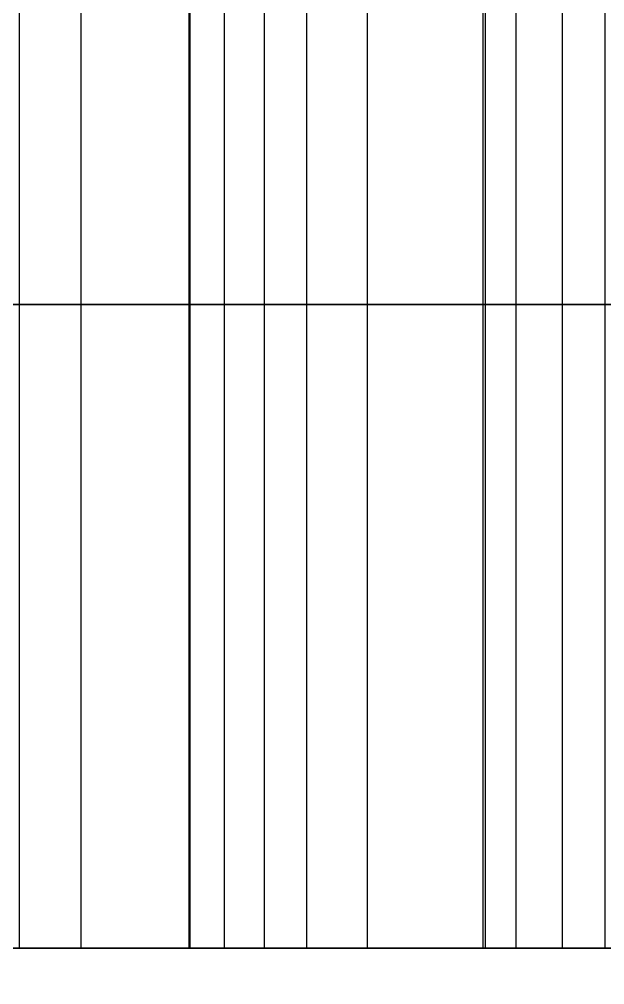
# Model space of a CAD drawing. Extents: x -60 to 60, y -153 to -30.
# Drawn here: x -42.686 to -39.956, y -90.171 to -85.672 of the extents above; entities that cross this region are included whole.
import ezdxf

# ---------------------------------------------------------------- set-up
doc = ezdxf.new("R2010")
doc.units = 0
doc.layers.add('Cut051006', color=7, linetype='CONTINUOUS')

msp = doc.modelspace()

# ---------------------------------------------------------------- linework, layer by layer
at = {"layer": 'Cut051006'}
for p, q in [((-42.6857, -84, 94.964), (-42.6857, -87, 94.964)), ((-42.6857, -84, 94.964), (-42.6857, -87, 94.964)), ((-42.6857, -84, 19.6856), (-42.6857, -87, 19.6856)), ((-42.6857, -84, 19.6856), (-42.6857, -87, 19.6856)), ((-42.3985, -84, 94.8293), (-42.3985, -87, 94.8293)), ((-42.3985, -84, 94.8293), (-42.3985, -87, 94.8293)), ((-42.3985, -84, 19.8204), (-42.3985, -87, 19.8204)), ((-42.3985, -84, 19.8204), (-42.3985, -87, 19.8204)), ((-41.8949, -84, 95.8423), (-41.8949, -87, 95.8423)), ((-41.8949, -84, 95.8423), (-41.8949, -87, 95.8423)), ((-41.8949, -84, 18.8074), (-41.8949, -87, 18.8074)), ((-41.8949, -84, 18.8074), (-41.8949, -87, 18.8074)), ((-41.8906, -84, 96.041), (-41.8906, -87, 96.041)), ((-41.8906, -84, 96.041), (-41.8906, -87, 96.041)), ((-41.8906, -84, 18.6086), (-41.8906, -87, 18.6086)), ((-41.8906, -84, 18.6086), (-41.8906, -87, 18.6086)), ((-41.7308, -84, 95.5708), (-41.7308, -87, 95.5708)), ((-41.7308, -84, 95.5708), (-41.7308, -87, 95.5708)), ((-41.7308, -84, 19.0789), (-41.7308, -87, 19.0789)), ((-41.7308, -84, 19.0789), (-41.7308, -87, 19.0789)), ((-41.544, -84, 96.4127), (-41.544, -87, 96.4127)), ((-41.544, -84, 96.4127), (-41.544, -87, 96.4127)), ((-41.544, -84, 18.237), (-41.544, -87, 18.237)), ((-41.544, -84, 18.237), (-41.544, -87, 18.237)), ((-41.3461, -84, 96.4308), (-41.3461, -87, 96.4308)), ((-41.3461, -84, 96.4308), (-41.3461, -87, 96.4308)), ((-41.3461, -84, 18.2189), (-41.3461, -87, 18.2189)), ((-41.3461, -84, 18.2189), (-41.3461, -87, 18.2189)), ((-41.0638, -84, 96.2861), (-41.0638, -87, 96.2861)), ((-41.0638, -84, 96.2861), (-41.0638, -87, 96.2861)), ((-41.0638, -84, 18.3636), (-41.0638, -87, 18.3636)), ((-41.0638, -84, 18.3636), (-41.0638, -87, 18.3636)), ((-40.5251, -84, 97.2809), (-40.5251, -87, 97.2809)), ((-40.5251, -84, 97.2809), (-40.5251, -87, 97.2809)), ((-40.5251, -84, 17.3687), (-40.5251, -87, 17.3687)), ((-40.5251, -84, 17.3687), (-40.5251, -87, 17.3687)), ((-40.5139, -84, 97.4794), (-40.5139, -87, 97.4794)), ((-40.5139, -84, 97.4794), (-40.5139, -87, 97.4794)), ((-40.5139, -84, 17.1703), (-40.5139, -87, 17.1703)), ((-40.5139, -84, 17.1703), (-40.5139, -87, 17.1703)), ((-40.3707, -84, 97.0039), (-40.3707, -87, 97.0039)), ((-40.3707, -84, 97.0039), (-40.3707, -87, 97.0039)), ((-40.3707, -84, 17.6458), (-40.3707, -87, 17.6458)), ((-40.3707, -84, 17.6458), (-40.3707, -87, 17.6458)), ((-40.1546, -84, 97.8387), (-40.1546, -87, 97.8387)), ((-40.1546, -84, 97.8387), (-40.1546, -87, 97.8387)), ((-40.1546, -84, 16.811), (-40.1546, -87, 16.811)), ((-40.1546, -84, 16.811), (-40.1546, -87, 16.811)), ((-39.9561, -84, 97.85), (-39.9561, -87, 97.85)), ((-39.9561, -84, 97.85), (-39.9561, -87, 97.85)), ((-39.9561, -84, 16.7997), (-39.9561, -87, 16.7997)), ((-39.9561, -84, 16.7997), (-39.9561, -87, 16.7997)), ((-42.6857, -87, 94.964), (-42.6857, -90, 94.964)), ((-42.6857, -87, 94.964), (-42.6857, -90, 94.964)), ((-42.6857, -87, 19.6856), (-42.6857, -90, 19.6856)), ((-42.6857, -87, 19.6856), (-42.6857, -90, 19.6856)), ((-42.3985, -87, 94.8293), (-42.3985, -90, 94.8293)), ((-42.3985, -87, 94.8293), (-42.3985, -90, 94.8293)), ((-42.3985, -87, 19.8204), (-42.3985, -90, 19.8204)), ((-42.3985, -87, 19.8204), (-42.3985, -90, 19.8204)), ((-41.8949, -87, 95.8423), (-41.8949, -90, 95.8423)), ((-41.8949, -87, 95.8423), (-41.8949, -90, 95.8423)), ((-41.8949, -87, 18.8074), (-41.8949, -90, 18.8074)), ((-41.8949, -87, 18.8074), (-41.8949, -90, 18.8074)), ((-41.8906, -87, 96.041), (-41.8906, -90, 96.041)), ((-41.8906, -87, 96.041), (-41.8906, -90, 96.041)), ((-41.8906, -87, 18.6086), (-41.8906, -90, 18.6086)), ((-41.8906, -87, 18.6086), (-41.8906, -90, 18.6086)), ((-41.7308, -87, 95.5708), (-41.7308, -90, 95.5708)), ((-41.7308, -87, 95.5708), (-41.7308, -90, 95.5708)), ((-41.7308, -87, 19.0789), (-41.7308, -90, 19.0789)), ((-41.7308, -87, 19.0789), (-41.7308, -90, 19.0789)), ((-41.544, -87, 96.4127), (-41.544, -90, 96.4127)), ((-41.544, -87, 96.4127), (-41.544, -90, 96.4127)), ((-41.544, -87, 18.237), (-41.544, -90, 18.237)), ((-41.544, -87, 18.237), (-41.544, -90, 18.237)), ((-41.3461, -87, 96.4308), (-41.3461, -90, 96.4308)), ((-41.3461, -87, 96.4308), (-41.3461, -90, 96.4308)), ((-41.3461, -87, 18.2189), (-41.3461, -90, 18.2189)), ((-41.3461, -87, 18.2189), (-41.3461, -90, 18.2189)), ((-41.0638, -87, 96.2861), (-41.0638, -90, 96.2861)), ((-41.0638, -87, 96.2861), (-41.0638, -90, 96.2861)), ((-41.0638, -87, 18.3636), (-41.0638, -90, 18.3636)), ((-41.0638, -87, 18.3636), (-41.0638, -90, 18.3636)), ((-40.5251, -87, 97.2809), (-40.5251, -90, 97.2809)), ((-40.5251, -87, 97.2809), (-40.5251, -90, 97.2809)), ((-40.5251, -87, 17.3687), (-40.5251, -90, 17.3687)), ((-40.5251, -87, 17.3687), (-40.5251, -90, 17.3687)), ((-40.5139, -87, 97.4794), (-40.5139, -90, 97.4794)), ((-40.5139, -87, 97.4794), (-40.5139, -90, 97.4794)), ((-40.5139, -87, 17.1703), (-40.5139, -90, 17.1703)), ((-40.5139, -87, 17.1703), (-40.5139, -90, 17.1703)), ((-40.3707, -87, 97.0039), (-40.3707, -90, 97.0039)), ((-40.3707, -87, 97.0039), (-40.3707, -90, 97.0039)), ((-40.3707, -87, 17.6458), (-40.3707, -90, 17.6458)), ((-40.3707, -87, 17.6458), (-40.3707, -90, 17.6458)), ((-40.1546, -87, 97.8387), (-40.1546, -90, 97.8387)), ((-40.1546, -87, 97.8387), (-40.1546, -90, 97.8387)), ((-40.1546, -87, 16.811), (-40.1546, -90, 16.811)), ((-40.1546, -87, 16.811), (-40.1546, -90, 16.811)), ((-39.9561, -87, 97.85), (-39.9561, -90, 97.85)), ((-39.9561, -87, 97.85), (-39.9561, -90, 97.85)), ((-39.9561, -87, 16.7997), (-39.9561, -90, 16.7997)), ((-39.9561, -87, 16.7997), (-39.9561, -90, 16.7997))]:
    msp.add_line(p, q, dxfattribs=at)
for centre in [(0, -90), (0, -90), (0, -93), (0, -93)]:
    msp.add_circle(centre, 60, dxfattribs=at)
for points, degree, knots in [([(-42.6857, -87, 94.964), (-42.7293, -87, 94.9944), (-42.789, -87, 94.9889), (-42.8482, -87, 94.9793), (-42.8829, -87, 94.939)], 2, [0, 0, 0, 0.724386, 0.724386, 1.44877, 1.44877, 1.44877]), ([(-42.8829, -87, 19.7107), (-42.8482, -87, 19.6704), (-42.789, -87, 19.6608), (-42.7293, -87, 19.6552), (-42.6857, -87, 19.6856)], 2, [0, 0, 0, 0.724386, 0.724386, 1.44877, 1.44877, 1.44877]), ([(-42.6857, -87, 94.964), (-42.7293, -87, 94.9944), (-42.789, -87, 94.9889), (-42.8482, -87, 94.9793), (-42.8829, -87, 94.939)], 2, [0, 0, 0, 0.724386, 0.724386, 1.44877, 1.44877, 1.44877]), ([(-42.8829, -87, 19.7107), (-42.8482, -87, 19.6704), (-42.789, -87, 19.6608), (-42.7293, -87, 19.6552), (-42.6857, -87, 19.6856)], 2, [0, 0, 0, 0.724386, 0.724386, 1.44877, 1.44877, 1.44877]), ([(-42.6857, -87, 94.964), (-42.7293, -87, 94.9944), (-42.789, -87, 94.9889), (-42.8482, -87, 94.9793), (-42.8829, -87, 94.939)], 2, [0, 0, 0, 0.724386, 0.724386, 1.44877, 1.44877, 1.44877]), ([(-42.8829, -87, 19.7107), (-42.8482, -87, 19.6704), (-42.789, -87, 19.6608), (-42.7293, -87, 19.6552), (-42.6857, -87, 19.6856)], 2, [0, 0, 0, 0.724386, 0.724386, 1.44877, 1.44877, 1.44877]), ([(-42.6857, -87, 94.964), (-42.7293, -87, 94.9944), (-42.789, -87, 94.9889), (-42.8482, -87, 94.9793), (-42.8829, -87, 94.939)], 2, [0, 0, 0, 0.724386, 0.724386, 1.44877, 1.44877, 1.44877]), ([(-42.8829, -87, 19.7107), (-42.8482, -87, 19.6704), (-42.789, -87, 19.6608), (-42.7293, -87, 19.6552), (-42.6857, -87, 19.6856)], 2, [0, 0, 0, 0.724386, 0.724386, 1.44877, 1.44877, 1.44877]), ([(-41.7308, -87, 95.5708), (-41.6997, -87, 95.4941), (-41.6814, -87, 95.3973), (-41.6949, -87, 95.2923), (-41.7076, -87, 95.1879), (-41.7549, -87, 95.0773), (-41.8329, -87, 94.9914), (-41.9102, -87, 94.9048), (-42.0153, -87, 94.8462), (-42.1178, -87, 94.8226), (-42.2207, -87, 94.7983), (-42.319, -87, 94.8063), (-42.3985, -87, 94.8293)], 3, [0, 0, 0, 0, 0.558599, 0.558599, 0.558599, 1.1172, 1.1172, 1.1172, 1.6758, 1.6758, 1.6758, 2.2344, 2.2344, 2.2344, 2.2344]), ([(-42.3985, -87, 19.8204), (-42.319, -87, 19.8434), (-42.2207, -87, 19.8514), (-42.1178, -87, 19.8271), (-42.0153, -87, 19.8035), (-41.9102, -87, 19.7449), (-41.8329, -87, 19.6583), (-41.7549, -87, 19.5724), (-41.7076, -87, 19.4618), (-41.6949, -87, 19.3574), (-41.6814, -87, 19.2524), (-41.6997, -87, 19.1556), (-41.7308, -87, 19.0789)], 3, [0, 0, 0, 0, 0.558599, 0.558599, 0.558599, 1.1172, 1.1172, 1.1172, 1.6758, 1.6758, 1.6758, 2.2344, 2.2344, 2.2344, 2.2344]), ([(-41.7308, -87, 95.5708), (-41.6997, -87, 95.4941), (-41.6814, -87, 95.3973), (-41.6949, -87, 95.2923), (-41.7076, -87, 95.1879), (-41.7549, -87, 95.0773), (-41.8329, -87, 94.9914), (-41.9102, -87, 94.9048), (-42.0153, -87, 94.8462), (-42.1178, -87, 94.8226), (-42.2207, -87, 94.7983), (-42.319, -87, 94.8063), (-42.3985, -87, 94.8293)], 3, [0, 0, 0, 0, 0.558599, 0.558599, 0.558599, 1.1172, 1.1172, 1.1172, 1.6758, 1.6758, 1.6758, 2.2344, 2.2344, 2.2344, 2.2344]), ([(-42.3985, -87, 19.8204), (-42.319, -87, 19.8434), (-42.2207, -87, 19.8514), (-42.1178, -87, 19.8271), (-42.0153, -87, 19.8035), (-41.9102, -87, 19.7449), (-41.8329, -87, 19.6583), (-41.7549, -87, 19.5724), (-41.7076, -87, 19.4618), (-41.6949, -87, 19.3574), (-41.6814, -87, 19.2524), (-41.6997, -87, 19.1556), (-41.7308, -87, 19.0789)], 3, [0, 0, 0, 0, 0.558599, 0.558599, 0.558599, 1.1172, 1.1172, 1.1172, 1.6758, 1.6758, 1.6758, 2.2344, 2.2344, 2.2344, 2.2344]), ([(-41.7308, -87, 95.5708), (-41.6997, -87, 95.4941), (-41.6814, -87, 95.3973), (-41.6949, -87, 95.2923), (-41.7076, -87, 95.1879), (-41.7549, -87, 95.0773), (-41.8329, -87, 94.9914), (-41.9102, -87, 94.9048), (-42.0153, -87, 94.8462), (-42.1178, -87, 94.8226), (-42.2207, -87, 94.7983), (-42.319, -87, 94.8063), (-42.3985, -87, 94.8293)], 3, [0, 0, 0, 0, 0.558599, 0.558599, 0.558599, 1.1172, 1.1172, 1.1172, 1.6758, 1.6758, 1.6758, 2.2344, 2.2344, 2.2344, 2.2344]), ([(-42.3985, -87, 19.8204), (-42.319, -87, 19.8434), (-42.2207, -87, 19.8514), (-42.1178, -87, 19.8271), (-42.0153, -87, 19.8035), (-41.9102, -87, 19.7449), (-41.8329, -87, 19.6583), (-41.7549, -87, 19.5724), (-41.7076, -87, 19.4618), (-41.6949, -87, 19.3574), (-41.6814, -87, 19.2524), (-41.6997, -87, 19.1556), (-41.7308, -87, 19.0789)], 3, [0, 0, 0, 0, 0.558599, 0.558599, 0.558599, 1.1172, 1.1172, 1.1172, 1.6758, 1.6758, 1.6758, 2.2344, 2.2344, 2.2344, 2.2344]), ([(-41.7308, -87, 95.5708), (-41.6997, -87, 95.4941), (-41.6814, -87, 95.3973), (-41.6949, -87, 95.2923), (-41.7076, -87, 95.1879), (-41.7549, -87, 95.0773), (-41.8329, -87, 94.9914), (-41.9102, -87, 94.9048), (-42.0153, -87, 94.8462), (-42.1178, -87, 94.8226), (-42.2207, -87, 94.7983), (-42.319, -87, 94.8063), (-42.3985, -87, 94.8293)], 3, [0, 0, 0, 0, 0.558599, 0.558599, 0.558599, 1.1172, 1.1172, 1.1172, 1.6758, 1.6758, 1.6758, 2.2344, 2.2344, 2.2344, 2.2344]), ([(-42.3985, -87, 19.8204), (-42.319, -87, 19.8434), (-42.2207, -87, 19.8514), (-42.1178, -87, 19.8271), (-42.0153, -87, 19.8035), (-41.9102, -87, 19.7449), (-41.8329, -87, 19.6583), (-41.7549, -87, 19.5724), (-41.7076, -87, 19.4618), (-41.6949, -87, 19.3574), (-41.6814, -87, 19.2524), (-41.6997, -87, 19.1556), (-41.7308, -87, 19.0789)], 3, [0, 0, 0, 0, 0.558599, 0.558599, 0.558599, 1.1172, 1.1172, 1.1172, 1.6758, 1.6758, 1.6758, 2.2344, 2.2344, 2.2344, 2.2344]), ([(-41.3461, -87, 96.4308), (-41.3886, -87, 96.4627), (-41.4485, -87, 96.4593), (-41.508, -87, 96.4518), (-41.544, -87, 96.4127)], 2, [0, 0, 0, 0.724386, 0.724386, 1.44877, 1.44877, 1.44877]), ([(-41.544, -87, 18.237), (-41.508, -87, 18.1979), (-41.4485, -87, 18.1904), (-41.3886, -87, 18.187), (-41.3461, -87, 18.2189)], 2, [0, 0, 0, 0.724386, 0.724386, 1.44877, 1.44877, 1.44877]), ([(-41.3461, -87, 96.4308), (-41.3886, -87, 96.4627), (-41.4485, -87, 96.4593), (-41.508, -87, 96.4518), (-41.544, -87, 96.4127)], 2, [0, 0, 0, 0.724386, 0.724386, 1.44877, 1.44877, 1.44877]), ([(-41.544, -87, 18.237), (-41.508, -87, 18.1979), (-41.4485, -87, 18.1904), (-41.3886, -87, 18.187), (-41.3461, -87, 18.2189)], 2, [0, 0, 0, 0.724386, 0.724386, 1.44877, 1.44877, 1.44877]), ([(-41.3461, -87, 96.4308), (-41.3886, -87, 96.4627), (-41.4485, -87, 96.4593), (-41.508, -87, 96.4518), (-41.544, -87, 96.4127)], 2, [0, 0, 0, 0.724386, 0.724386, 1.44877, 1.44877, 1.44877]), ([(-41.544, -87, 18.237), (-41.508, -87, 18.1979), (-41.4485, -87, 18.1904), (-41.3886, -87, 18.187), (-41.3461, -87, 18.2189)], 2, [0, 0, 0, 0.724386, 0.724386, 1.44877, 1.44877, 1.44877]), ([(-41.3461, -87, 96.4308), (-41.3886, -87, 96.4627), (-41.4485, -87, 96.4593), (-41.508, -87, 96.4518), (-41.544, -87, 96.4127)], 2, [0, 0, 0, 0.724386, 0.724386, 1.44877, 1.44877, 1.44877]), ([(-41.544, -87, 18.237), (-41.508, -87, 18.1979), (-41.4485, -87, 18.1904), (-41.3886, -87, 18.187), (-41.3461, -87, 18.2189)], 2, [0, 0, 0, 0.724386, 0.724386, 1.44877, 1.44877, 1.44877]), ([(-40.3707, -87, 97.0039), (-40.3422, -87, 96.9262), (-40.3273, -87, 96.8287), (-40.3444, -87, 96.7243), (-40.3608, -87, 96.6204), (-40.4119, -87, 96.5115), (-40.4929, -87, 96.4284), (-40.5731, -87, 96.3445), (-40.6802, -87, 96.2896), (-40.7835, -87, 96.2697), (-40.8872, -87, 96.2489), (-40.9851, -87, 96.2604), (-41.0638, -87, 96.2861)], 3, [0, 0, 0, 0, 0.558599, 0.558599, 0.558599, 1.1172, 1.1172, 1.1172, 1.6758, 1.6758, 1.6758, 2.2344, 2.2344, 2.2344, 2.2344]), ([(-41.0638, -87, 18.3636), (-40.9851, -87, 18.3893), (-40.8872, -87, 18.4008), (-40.7835, -87, 18.38), (-40.6802, -87, 18.36), (-40.5731, -87, 18.3051), (-40.4929, -87, 18.2213), (-40.4119, -87, 18.1382), (-40.3608, -87, 18.0292), (-40.3444, -87, 17.9254), (-40.3273, -87, 17.821), (-40.3422, -87, 17.7235), (-40.3707, -87, 17.6458)], 3, [0, 0, 0, 0, 0.558599, 0.558599, 0.558599, 1.1172, 1.1172, 1.1172, 1.6758, 1.6758, 1.6758, 2.2344, 2.2344, 2.2344, 2.2344]), ([(-40.3707, -87, 97.0039), (-40.3422, -87, 96.9262), (-40.3273, -87, 96.8287), (-40.3444, -87, 96.7243), (-40.3608, -87, 96.6204), (-40.4119, -87, 96.5115), (-40.4929, -87, 96.4284), (-40.5731, -87, 96.3445), (-40.6802, -87, 96.2896), (-40.7835, -87, 96.2697), (-40.8872, -87, 96.2489), (-40.9851, -87, 96.2604), (-41.0638, -87, 96.2861)], 3, [0, 0, 0, 0, 0.558599, 0.558599, 0.558599, 1.1172, 1.1172, 1.1172, 1.6758, 1.6758, 1.6758, 2.2344, 2.2344, 2.2344, 2.2344]), ([(-41.0638, -87, 18.3636), (-40.9851, -87, 18.3893), (-40.8872, -87, 18.4008), (-40.7835, -87, 18.38), (-40.6802, -87, 18.36), (-40.5731, -87, 18.3051), (-40.4929, -87, 18.2213), (-40.4119, -87, 18.1382), (-40.3608, -87, 18.0292), (-40.3444, -87, 17.9254), (-40.3273, -87, 17.821), (-40.3422, -87, 17.7235), (-40.3707, -87, 17.6458)], 3, [0, 0, 0, 0, 0.558599, 0.558599, 0.558599, 1.1172, 1.1172, 1.1172, 1.6758, 1.6758, 1.6758, 2.2344, 2.2344, 2.2344, 2.2344]), ([(-40.3707, -87, 97.0039), (-40.3422, -87, 96.9262), (-40.3273, -87, 96.8287), (-40.3444, -87, 96.7243), (-40.3608, -87, 96.6204), (-40.4119, -87, 96.5115), (-40.4929, -87, 96.4284), (-40.5731, -87, 96.3445), (-40.6802, -87, 96.2896), (-40.7835, -87, 96.2697), (-40.8872, -87, 96.2489), (-40.9851, -87, 96.2604), (-41.0638, -87, 96.2861)], 3, [0, 0, 0, 0, 0.558599, 0.558599, 0.558599, 1.1172, 1.1172, 1.1172, 1.6758, 1.6758, 1.6758, 2.2344, 2.2344, 2.2344, 2.2344]), ([(-41.0638, -87, 18.3636), (-40.9851, -87, 18.3893), (-40.8872, -87, 18.4008), (-40.7835, -87, 18.38), (-40.6802, -87, 18.36), (-40.5731, -87, 18.3051), (-40.4929, -87, 18.2213), (-40.4119, -87, 18.1382), (-40.3608, -87, 18.0292), (-40.3444, -87, 17.9254), (-40.3273, -87, 17.821), (-40.3422, -87, 17.7235), (-40.3707, -87, 17.6458)], 3, [0, 0, 0, 0, 0.558599, 0.558599, 0.558599, 1.1172, 1.1172, 1.1172, 1.6758, 1.6758, 1.6758, 2.2344, 2.2344, 2.2344, 2.2344]), ([(-40.3707, -87, 97.0039), (-40.3422, -87, 96.9262), (-40.3273, -87, 96.8287), (-40.3444, -87, 96.7243), (-40.3608, -87, 96.6204), (-40.4119, -87, 96.5115), (-40.4929, -87, 96.4284), (-40.5731, -87, 96.3445), (-40.6802, -87, 96.2896), (-40.7835, -87, 96.2697), (-40.8872, -87, 96.2489), (-40.9851, -87, 96.2604), (-41.0638, -87, 96.2861)], 3, [0, 0, 0, 0, 0.558599, 0.558599, 0.558599, 1.1172, 1.1172, 1.1172, 1.6758, 1.6758, 1.6758, 2.2344, 2.2344, 2.2344, 2.2344]), ([(-41.0638, -87, 18.3636), (-40.9851, -87, 18.3893), (-40.8872, -87, 18.4008), (-40.7835, -87, 18.38), (-40.6802, -87, 18.36), (-40.5731, -87, 18.3051), (-40.4929, -87, 18.2213), (-40.4119, -87, 18.1382), (-40.3608, -87, 18.0292), (-40.3444, -87, 17.9254), (-40.3273, -87, 17.821), (-40.3422, -87, 17.7235), (-40.3707, -87, 17.6458)], 3, [0, 0, 0, 0, 0.558599, 0.558599, 0.558599, 1.1172, 1.1172, 1.1172, 1.6758, 1.6758, 1.6758, 2.2344, 2.2344, 2.2344, 2.2344]), ([(-42.6857, -90, 94.964), (-42.7293, -90, 94.9944), (-42.789, -90, 94.9889), (-42.8482, -90, 94.9793), (-42.8829, -90, 94.939)], 2, [0, 0, 0, 0.724386, 0.724386, 1.44877, 1.44877, 1.44877]), ([(-42.8829, -90, 19.7107), (-42.8482, -90, 19.6704), (-42.789, -90, 19.6608), (-42.7293, -90, 19.6552), (-42.6857, -90, 19.6856)], 2, [0, 0, 0, 0.724386, 0.724386, 1.44877, 1.44877, 1.44877]), ([(-42.6857, -90, 94.964), (-42.7293, -90, 94.9944), (-42.789, -90, 94.9889), (-42.8482, -90, 94.9793), (-42.8829, -90, 94.939)], 2, [0, 0, 0, 0.724386, 0.724386, 1.44877, 1.44877, 1.44877]), ([(-42.8829, -90, 19.7107), (-42.8482, -90, 19.6704), (-42.789, -90, 19.6608), (-42.7293, -90, 19.6552), (-42.6857, -90, 19.6856)], 2, [0, 0, 0, 0.724386, 0.724386, 1.44877, 1.44877, 1.44877]), ([(-41.7308, -90, 95.5708), (-41.6997, -90, 95.4941), (-41.6814, -90, 95.3973), (-41.6949, -90, 95.2923), (-41.7076, -90, 95.1879), (-41.7549, -90, 95.0773), (-41.8329, -90, 94.9914), (-41.9102, -90, 94.9048), (-42.0153, -90, 94.8462), (-42.1178, -90, 94.8226), (-42.2207, -90, 94.7983), (-42.319, -90, 94.8063), (-42.3985, -90, 94.8293)], 3, [0, 0, 0, 0, 0.558599, 0.558599, 0.558599, 1.1172, 1.1172, 1.1172, 1.6758, 1.6758, 1.6758, 2.2344, 2.2344, 2.2344, 2.2344]), ([(-42.3985, -90, 19.8204), (-42.319, -90, 19.8434), (-42.2207, -90, 19.8514), (-42.1178, -90, 19.8271), (-42.0153, -90, 19.8035), (-41.9102, -90, 19.7449), (-41.8329, -90, 19.6583), (-41.7549, -90, 19.5724), (-41.7076, -90, 19.4618), (-41.6949, -90, 19.3574), (-41.6814, -90, 19.2524), (-41.6997, -90, 19.1556), (-41.7308, -90, 19.0789)], 3, [0, 0, 0, 0, 0.558599, 0.558599, 0.558599, 1.1172, 1.1172, 1.1172, 1.6758, 1.6758, 1.6758, 2.2344, 2.2344, 2.2344, 2.2344]), ([(-41.7308, -90, 95.5708), (-41.6997, -90, 95.4941), (-41.6814, -90, 95.3973), (-41.6949, -90, 95.2923), (-41.7076, -90, 95.1879), (-41.7549, -90, 95.0773), (-41.8329, -90, 94.9914), (-41.9102, -90, 94.9048), (-42.0153, -90, 94.8462), (-42.1178, -90, 94.8226), (-42.2207, -90, 94.7983), (-42.319, -90, 94.8063), (-42.3985, -90, 94.8293)], 3, [0, 0, 0, 0, 0.558599, 0.558599, 0.558599, 1.1172, 1.1172, 1.1172, 1.6758, 1.6758, 1.6758, 2.2344, 2.2344, 2.2344, 2.2344]), ([(-42.3985, -90, 19.8204), (-42.319, -90, 19.8434), (-42.2207, -90, 19.8514), (-42.1178, -90, 19.8271), (-42.0153, -90, 19.8035), (-41.9102, -90, 19.7449), (-41.8329, -90, 19.6583), (-41.7549, -90, 19.5724), (-41.7076, -90, 19.4618), (-41.6949, -90, 19.3574), (-41.6814, -90, 19.2524), (-41.6997, -90, 19.1556), (-41.7308, -90, 19.0789)], 3, [0, 0, 0, 0, 0.558599, 0.558599, 0.558599, 1.1172, 1.1172, 1.1172, 1.6758, 1.6758, 1.6758, 2.2344, 2.2344, 2.2344, 2.2344]), ([(-41.3461, -90, 96.4308), (-41.3886, -90, 96.4627), (-41.4485, -90, 96.4593), (-41.508, -90, 96.4518), (-41.544, -90, 96.4127)], 2, [0, 0, 0, 0.724386, 0.724386, 1.44877, 1.44877, 1.44877]), ([(-41.544, -90, 18.237), (-41.508, -90, 18.1979), (-41.4485, -90, 18.1904), (-41.3886, -90, 18.187), (-41.3461, -90, 18.2189)], 2, [0, 0, 0, 0.724386, 0.724386, 1.44877, 1.44877, 1.44877]), ([(-41.3461, -90, 96.4308), (-41.3886, -90, 96.4627), (-41.4485, -90, 96.4593), (-41.508, -90, 96.4518), (-41.544, -90, 96.4127)], 2, [0, 0, 0, 0.724386, 0.724386, 1.44877, 1.44877, 1.44877]), ([(-41.544, -90, 18.237), (-41.508, -90, 18.1979), (-41.4485, -90, 18.1904), (-41.3886, -90, 18.187), (-41.3461, -90, 18.2189)], 2, [0, 0, 0, 0.724386, 0.724386, 1.44877, 1.44877, 1.44877]), ([(-40.3707, -90, 97.0039), (-40.3422, -90, 96.9262), (-40.3273, -90, 96.8287), (-40.3444, -90, 96.7243), (-40.3608, -90, 96.6204), (-40.4119, -90, 96.5115), (-40.4929, -90, 96.4284), (-40.5731, -90, 96.3445), (-40.6802, -90, 96.2896), (-40.7835, -90, 96.2697), (-40.8872, -90, 96.2489), (-40.9851, -90, 96.2604), (-41.0638, -90, 96.2861)], 3, [0, 0, 0, 0, 0.558599, 0.558599, 0.558599, 1.1172, 1.1172, 1.1172, 1.6758, 1.6758, 1.6758, 2.2344, 2.2344, 2.2344, 2.2344]), ([(-41.0638, -90, 18.3636), (-40.9851, -90, 18.3893), (-40.8872, -90, 18.4008), (-40.7835, -90, 18.38), (-40.6802, -90, 18.36), (-40.5731, -90, 18.3051), (-40.4929, -90, 18.2213), (-40.4119, -90, 18.1382), (-40.3608, -90, 18.0292), (-40.3444, -90, 17.9254), (-40.3273, -90, 17.821), (-40.3422, -90, 17.7235), (-40.3707, -90, 17.6458)], 3, [0, 0, 0, 0, 0.558599, 0.558599, 0.558599, 1.1172, 1.1172, 1.1172, 1.6758, 1.6758, 1.6758, 2.2344, 2.2344, 2.2344, 2.2344]), ([(-40.3707, -90, 97.0039), (-40.3422, -90, 96.9262), (-40.3273, -90, 96.8287), (-40.3444, -90, 96.7243), (-40.3608, -90, 96.6204), (-40.4119, -90, 96.5115), (-40.4929, -90, 96.4284), (-40.5731, -90, 96.3445), (-40.6802, -90, 96.2896), (-40.7835, -90, 96.2697), (-40.8872, -90, 96.2489), (-40.9851, -90, 96.2604), (-41.0638, -90, 96.2861)], 3, [0, 0, 0, 0, 0.558599, 0.558599, 0.558599, 1.1172, 1.1172, 1.1172, 1.6758, 1.6758, 1.6758, 2.2344, 2.2344, 2.2344, 2.2344]), ([(-41.0638, -90, 18.3636), (-40.9851, -90, 18.3893), (-40.8872, -90, 18.4008), (-40.7835, -90, 18.38), (-40.6802, -90, 18.36), (-40.5731, -90, 18.3051), (-40.4929, -90, 18.2213), (-40.4119, -90, 18.1382), (-40.3608, -90, 18.0292), (-40.3444, -90, 17.9254), (-40.3273, -90, 17.821), (-40.3422, -90, 17.7235), (-40.3707, -90, 17.6458)], 3, [0, 0, 0, 0, 0.558599, 0.558599, 0.558599, 1.1172, 1.1172, 1.1172, 1.6758, 1.6758, 1.6758, 2.2344, 2.2344, 2.2344, 2.2344])]:
    msp.add_open_spline(points, degree=degree, knots=knots, dxfattribs=at)
for points, degree in [([(-42.3985, -87, 94.8293), (-42.5528, -87, 94.8738), (-42.6857, -87, 94.964)], 2), ([(-42.6857, -87, 19.6856), (-42.5528, -87, 19.7759), (-42.3985, -87, 19.8204)], 2), ([(-42.3985, -87, 94.8293), (-42.5528, -87, 94.8738), (-42.6857, -87, 94.964)], 2), ([(-42.6857, -87, 19.6856), (-42.5528, -87, 19.7759), (-42.3985, -87, 19.8204)], 2), ([(-42.3985, -87, 94.8293), (-42.5528, -87, 94.8738), (-42.6857, -87, 94.964)], 2), ([(-42.6857, -87, 19.6856), (-42.5528, -87, 19.7759), (-42.3985, -87, 19.8204)], 2), ([(-42.3985, -87, 94.8293), (-42.5528, -87, 94.8738), (-42.6857, -87, 94.964)], 2), ([(-42.6857, -87, 19.6856), (-42.5528, -87, 19.7759), (-42.3985, -87, 19.8204)], 2), ([(-41.8906, -87, 96.041), (-41.9408, -87, 95.994), (-41.9431, -87, 95.8914), (-41.8949, -87, 95.8423)], 3), ([(-41.8949, -87, 18.8074), (-41.9431, -87, 18.7582), (-41.9408, -87, 18.6557), (-41.8906, -87, 18.6086)], 3), ([(-41.8906, -87, 96.041), (-41.9408, -87, 95.994), (-41.9431, -87, 95.8914), (-41.8949, -87, 95.8423)], 3), ([(-41.8949, -87, 18.8074), (-41.9431, -87, 18.7582), (-41.9408, -87, 18.6557), (-41.8906, -87, 18.6086)], 3), ([(-41.8906, -87, 96.041), (-41.9408, -87, 95.994), (-41.9431, -87, 95.8914), (-41.8949, -87, 95.8423)], 3), ([(-41.8949, -87, 18.8074), (-41.9431, -87, 18.7582), (-41.9408, -87, 18.6557), (-41.8906, -87, 18.6086)], 3), ([(-41.8906, -87, 96.041), (-41.9408, -87, 95.994), (-41.9431, -87, 95.8914), (-41.8949, -87, 95.8423)], 3), ([(-41.8949, -87, 18.8074), (-41.9431, -87, 18.7582), (-41.9408, -87, 18.6557), (-41.8906, -87, 18.6086)], 3), ([(-41.8949, -87, 95.8423), (-41.7912, -87, 95.7196), (-41.7308, -87, 95.5708)], 2), ([(-41.7308, -87, 19.0789), (-41.7912, -87, 18.9301), (-41.8949, -87, 18.8074)], 2), ([(-41.8949, -87, 95.8423), (-41.7912, -87, 95.7196), (-41.7308, -87, 95.5708)], 2), ([(-41.7308, -87, 19.0789), (-41.7912, -87, 18.9301), (-41.8949, -87, 18.8074)], 2), ([(-41.8949, -87, 95.8423), (-41.7912, -87, 95.7196), (-41.7308, -87, 95.5708)], 2), ([(-41.7308, -87, 19.0789), (-41.7912, -87, 18.9301), (-41.8949, -87, 18.8074)], 2), ([(-41.8949, -87, 95.8423), (-41.7912, -87, 95.7196), (-41.7308, -87, 95.5708)], 2), ([(-41.7308, -87, 19.0789), (-41.7912, -87, 18.9301), (-41.8949, -87, 18.8074)], 2), ([(-41.544, -87, 96.4127), (-41.8906, -87, 96.041)], 1), ([(-41.8906, -87, 18.6086), (-41.544, -87, 18.237)], 1), ([(-41.544, -87, 96.4127), (-41.8906, -87, 96.041)], 1), ([(-41.8906, -87, 18.6086), (-41.544, -87, 18.237)], 1), ([(-41.544, -87, 96.4127), (-41.8906, -87, 96.041)], 1), ([(-41.8906, -87, 18.6086), (-41.544, -87, 18.237)], 1), ([(-41.544, -87, 96.4127), (-41.8906, -87, 96.041)], 1), ([(-41.8906, -87, 18.6086), (-41.544, -87, 18.237)], 1), ([(-41.0638, -87, 96.2861), (-41.2164, -87, 96.336), (-41.3461, -87, 96.4308)], 2), ([(-41.3461, -87, 18.2189), (-41.2164, -87, 18.3137), (-41.0638, -87, 18.3636)], 2), ([(-41.0638, -87, 96.2861), (-41.2164, -87, 96.336), (-41.3461, -87, 96.4308)], 2), ([(-41.3461, -87, 18.2189), (-41.2164, -87, 18.3137), (-41.0638, -87, 18.3636)], 2), ([(-41.0638, -87, 96.2861), (-41.2164, -87, 96.336), (-41.3461, -87, 96.4308)], 2), ([(-41.3461, -87, 18.2189), (-41.2164, -87, 18.3137), (-41.0638, -87, 18.3636)], 2), ([(-41.0638, -87, 96.2861), (-41.2164, -87, 96.336), (-41.3461, -87, 96.4308)], 2), ([(-41.3461, -87, 18.2189), (-41.2164, -87, 18.3137), (-41.0638, -87, 18.3636)], 2), ([(-40.5139, -87, 97.4794), (-40.5658, -87, 97.4342), (-40.5716, -87, 97.3317), (-40.5251, -87, 97.2809)], 3), ([(-40.5251, -87, 17.3687), (-40.5716, -87, 17.3179), (-40.5658, -87, 17.2155), (-40.5139, -87, 17.1703)], 3), ([(-40.5139, -87, 97.4794), (-40.5658, -87, 97.4342), (-40.5716, -87, 97.3317), (-40.5251, -87, 97.2809)], 3), ([(-40.5251, -87, 17.3687), (-40.5716, -87, 17.3179), (-40.5658, -87, 17.2155), (-40.5139, -87, 17.1703)], 3), ([(-40.5139, -87, 97.4794), (-40.5658, -87, 97.4342), (-40.5716, -87, 97.3317), (-40.5251, -87, 97.2809)], 3), ([(-40.5251, -87, 17.3687), (-40.5716, -87, 17.3179), (-40.5658, -87, 17.2155), (-40.5139, -87, 17.1703)], 3), ([(-40.5139, -87, 97.4794), (-40.5658, -87, 97.4342), (-40.5716, -87, 97.3317), (-40.5251, -87, 97.2809)], 3), ([(-40.5251, -87, 17.3687), (-40.5716, -87, 17.3179), (-40.5658, -87, 17.2155), (-40.5139, -87, 17.1703)], 3), ([(-40.5251, -87, 97.2809), (-40.4258, -87, 97.1547), (-40.3707, -87, 97.0039)], 2), ([(-40.3707, -87, 17.6458), (-40.4258, -87, 17.495), (-40.5251, -87, 17.3687)], 2), ([(-40.5251, -87, 97.2809), (-40.4258, -87, 97.1547), (-40.3707, -87, 97.0039)], 2), ([(-40.3707, -87, 17.6458), (-40.4258, -87, 17.495), (-40.5251, -87, 17.3687)], 2), ([(-40.5251, -87, 97.2809), (-40.4258, -87, 97.1547), (-40.3707, -87, 97.0039)], 2), ([(-40.3707, -87, 17.6458), (-40.4258, -87, 17.495), (-40.5251, -87, 17.3687)], 2), ([(-40.5251, -87, 97.2809), (-40.4258, -87, 97.1547), (-40.3707, -87, 97.0039)], 2), ([(-40.3707, -87, 17.6458), (-40.4258, -87, 17.495), (-40.5251, -87, 17.3687)], 2), ([(-40.1546, -87, 97.8387), (-40.5139, -87, 97.4794)], 1), ([(-40.5139, -87, 17.1703), (-40.1546, -87, 16.811)], 1), ([(-40.1546, -87, 97.8387), (-40.5139, -87, 97.4794)], 1), ([(-40.5139, -87, 17.1703), (-40.1546, -87, 16.811)], 1), ([(-40.1546, -87, 97.8387), (-40.5139, -87, 97.4794)], 1), ([(-40.5139, -87, 17.1703), (-40.1546, -87, 16.811)], 1), ([(-40.1546, -87, 97.8387), (-40.5139, -87, 97.4794)], 1), ([(-40.5139, -87, 17.1703), (-40.1546, -87, 16.811)], 1), ([(-39.9561, -87, 97.85), (-40.0069, -87, 97.8964), (-40.1093, -87, 97.8906), (-40.1546, -87, 97.8387)], 3), ([(-40.1546, -87, 16.811), (-40.1093, -87, 16.7591), (-40.0069, -87, 16.7533), (-39.9561, -87, 16.7997)], 3), ([(-39.9561, -87, 97.85), (-40.0069, -87, 97.8964), (-40.1093, -87, 97.8906), (-40.1546, -87, 97.8387)], 3), ([(-40.1546, -87, 16.811), (-40.1093, -87, 16.7591), (-40.0069, -87, 16.7533), (-39.9561, -87, 16.7997)], 3), ([(-39.9561, -87, 97.85), (-40.0069, -87, 97.8964), (-40.1093, -87, 97.8906), (-40.1546, -87, 97.8387)], 3), ([(-40.1546, -87, 16.811), (-40.1093, -87, 16.7591), (-40.0069, -87, 16.7533), (-39.9561, -87, 16.7997)], 3), ([(-39.9561, -87, 97.85), (-40.0069, -87, 97.8964), (-40.1093, -87, 97.8906), (-40.1546, -87, 97.8387)], 3), ([(-40.1546, -87, 16.811), (-40.1093, -87, 16.7591), (-40.0069, -87, 16.7533), (-39.9561, -87, 16.7997)], 3), ([(-39.679, -87, 97.6955), (-39.8299, -87, 97.7506), (-39.9561, -87, 97.85)], 2), ([(-39.9561, -87, 16.7997), (-39.8299, -87, 16.899), (-39.679, -87, 16.9542)], 2), ([(-39.679, -87, 97.6955), (-39.8299, -87, 97.7506), (-39.9561, -87, 97.85)], 2), ([(-39.9561, -87, 16.7997), (-39.8299, -87, 16.899), (-39.679, -87, 16.9542)], 2), ([(-39.679, -87, 97.6955), (-39.8299, -87, 97.7506), (-39.9561, -87, 97.85)], 2), ([(-39.9561, -87, 16.7997), (-39.8299, -87, 16.899), (-39.679, -87, 16.9542)], 2), ([(-39.679, -87, 97.6955), (-39.8299, -87, 97.7506), (-39.9561, -87, 97.85)], 2), ([(-39.9561, -87, 16.7997), (-39.8299, -87, 16.899), (-39.679, -87, 16.9542)], 2), ([(-42.3985, -90, 94.8293), (-42.5528, -90, 94.8738), (-42.6857, -90, 94.964)], 2), ([(-42.6857, -90, 19.6856), (-42.5528, -90, 19.7759), (-42.3985, -90, 19.8204)], 2), ([(-42.3985, -90, 94.8293), (-42.5528, -90, 94.8738), (-42.6857, -90, 94.964)], 2), ([(-42.6857, -90, 19.6856), (-42.5528, -90, 19.7759), (-42.3985, -90, 19.8204)], 2), ([(-41.8906, -90, 96.041), (-41.9408, -90, 95.994), (-41.9431, -90, 95.8914), (-41.8949, -90, 95.8423)], 3), ([(-41.8949, -90, 18.8074), (-41.9431, -90, 18.7582), (-41.9408, -90, 18.6557), (-41.8906, -90, 18.6086)], 3), ([(-41.8906, -90, 96.041), (-41.9408, -90, 95.994), (-41.9431, -90, 95.8914), (-41.8949, -90, 95.8423)], 3), ([(-41.8949, -90, 18.8074), (-41.9431, -90, 18.7582), (-41.9408, -90, 18.6557), (-41.8906, -90, 18.6086)], 3), ([(-41.8949, -90, 95.8423), (-41.7912, -90, 95.7196), (-41.7308, -90, 95.5708)], 2), ([(-41.7308, -90, 19.0789), (-41.7912, -90, 18.9301), (-41.8949, -90, 18.8074)], 2), ([(-41.8949, -90, 95.8423), (-41.7912, -90, 95.7196), (-41.7308, -90, 95.5708)], 2), ([(-41.7308, -90, 19.0789), (-41.7912, -90, 18.9301), (-41.8949, -90, 18.8074)], 2), ([(-41.544, -90, 96.4127), (-41.8906, -90, 96.041)], 1), ([(-41.8906, -90, 18.6086), (-41.544, -90, 18.237)], 1), ([(-41.544, -90, 96.4127), (-41.8906, -90, 96.041)], 1), ([(-41.8906, -90, 18.6086), (-41.544, -90, 18.237)], 1), ([(-41.0638, -90, 96.2861), (-41.2164, -90, 96.336), (-41.3461, -90, 96.4308)], 2), ([(-41.3461, -90, 18.2189), (-41.2164, -90, 18.3137), (-41.0638, -90, 18.3636)], 2), ([(-41.0638, -90, 96.2861), (-41.2164, -90, 96.336), (-41.3461, -90, 96.4308)], 2), ([(-41.3461, -90, 18.2189), (-41.2164, -90, 18.3137), (-41.0638, -90, 18.3636)], 2), ([(-40.5139, -90, 97.4794), (-40.5658, -90, 97.4342), (-40.5716, -90, 97.3317), (-40.5251, -90, 97.2809)], 3), ([(-40.5251, -90, 17.3687), (-40.5716, -90, 17.3179), (-40.5658, -90, 17.2155), (-40.5139, -90, 17.1703)], 3), ([(-40.5139, -90, 97.4794), (-40.5658, -90, 97.4342), (-40.5716, -90, 97.3317), (-40.5251, -90, 97.2809)], 3), ([(-40.5251, -90, 17.3687), (-40.5716, -90, 17.3179), (-40.5658, -90, 17.2155), (-40.5139, -90, 17.1703)], 3), ([(-40.5251, -90, 97.2809), (-40.4258, -90, 97.1547), (-40.3707, -90, 97.0039)], 2), ([(-40.3707, -90, 17.6458), (-40.4258, -90, 17.495), (-40.5251, -90, 17.3687)], 2), ([(-40.5251, -90, 97.2809), (-40.4258, -90, 97.1547), (-40.3707, -90, 97.0039)], 2), ([(-40.3707, -90, 17.6458), (-40.4258, -90, 17.495), (-40.5251, -90, 17.3687)], 2), ([(-40.1546, -90, 97.8387), (-40.5139, -90, 97.4794)], 1), ([(-40.5139, -90, 17.1703), (-40.1546, -90, 16.811)], 1), ([(-40.1546, -90, 97.8387), (-40.5139, -90, 97.4794)], 1), ([(-40.5139, -90, 17.1703), (-40.1546, -90, 16.811)], 1), ([(-39.9561, -90, 97.85), (-40.0069, -90, 97.8964), (-40.1093, -90, 97.8906), (-40.1546, -90, 97.8387)], 3), ([(-40.1546, -90, 16.811), (-40.1093, -90, 16.7591), (-40.0069, -90, 16.7533), (-39.9561, -90, 16.7997)], 3), ([(-39.9561, -90, 97.85), (-40.0069, -90, 97.8964), (-40.1093, -90, 97.8906), (-40.1546, -90, 97.8387)], 3), ([(-40.1546, -90, 16.811), (-40.1093, -90, 16.7591), (-40.0069, -90, 16.7533), (-39.9561, -90, 16.7997)], 3), ([(-39.679, -90, 97.6955), (-39.8299, -90, 97.7506), (-39.9561, -90, 97.85)], 2), ([(-39.9561, -90, 16.7997), (-39.8299, -90, 16.899), (-39.679, -90, 16.9542)], 2), ([(-39.679, -90, 97.6955), (-39.8299, -90, 97.7506), (-39.9561, -90, 97.85)], 2), ([(-39.9561, -90, 16.7997), (-39.8299, -90, 16.899), (-39.679, -90, 16.9542)], 2)]:
    msp.add_open_spline(points, degree=degree, dxfattribs=at)

doc.saveas('drawing.dxf')
